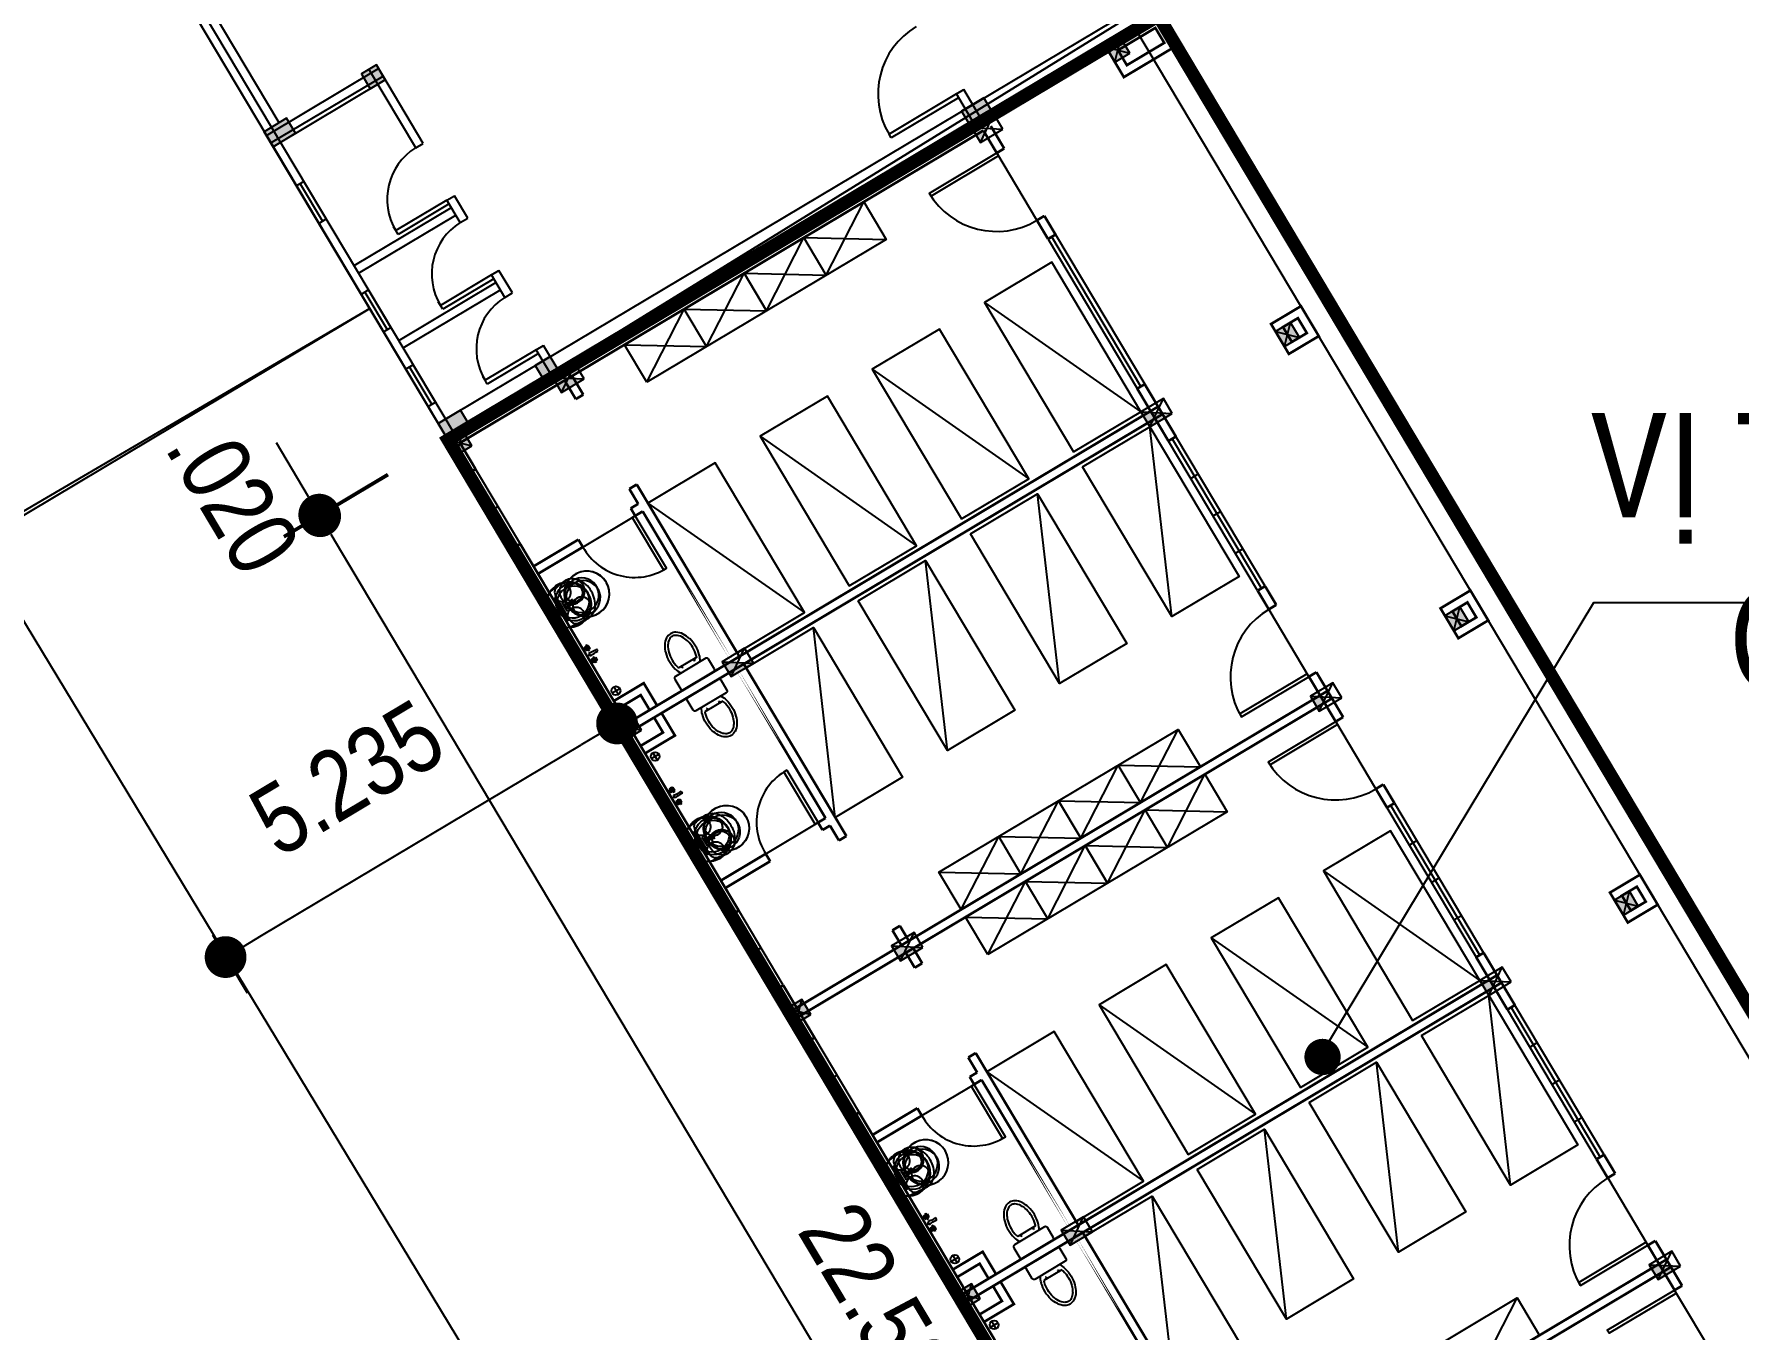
# Model space of a CAD drawing. Header units: millimetres. Extents: x 100 to 288, y -65 to 177.
# Drawn here: x 222.548 to 227.443, y 161.231 to 164.95 of the extents above; entities that cross this region are included whole.
import ezdxf

# ---------------------------------------------------------------- set-up
doc = ezdxf.new("R2010")
doc.units = ezdxf.units.MM
doc.header["$LTSCALE"] = 0.3
doc.header["$MEASUREMENT"] = 0
doc.header["$PDMODE"] = 2
doc.linetypes.add('DASHDOTX2', pattern=[2, 1, -0.5, 0, -0.5])
doc.layers.get('0').update_dxf_attribs({"linetype": 'CONTINUOUS', "lineweight": 13})
doc.layers.get('DEFPOINTS').update_dxf_attribs({"linetype": 'CONTINUOUS', "lineweight": 13})
for name, color, linetype in [('CHUSO', 141, 'CONTINUOUS'), ('HATCH', 8, 'CONTINUOUS'), ('HATCH1', 8, 'CONTINUOUS'), ('KT', 8, 'CONTINUOUS'), ('LAYER 1', 1, 'CONTINUOUS'), ('LAYER1', 1, 'CONTINUOUS'), ('Layer2', 4, 'CONTINUOUS'), ('LAYER3', 34, 'CONTINUOUS'), ('LAYER5', 5, 'CONTINUOUS'), ('LAYER7', 7, 'CONTINUOUS'), ('THIETBI', 25, 'CONTINUOUS'), ('TUONG', 7, 'CONTINUOUS')]:
    doc.layers.add(name, color=color, linetype=linetype)
doc.styles.add('ATTR', font='romans.shx', dxfattribs={"width": 0.8, "height": 0.7})
doc.styles.add('HELVE-KT', font='VHELVCN.TTF')
doc.linetypes.add('FENCELINE2', pattern='A,0.25,-0.1,[132,ltypeshp.shx,S=0.1,R=0,X=-0.1,Y=0],-0.1,1', length=1.45)
doc.dimstyles.new('1-400', dxfattribs={"dimtxt": 0.2, "dimasz": 0.12, "dimexe": 0.12, "dimexo": 0.2, "dimgap": 0.12, "dimtad": 1, "dimdec": 3, "dimlfac": 4, "dimzin": 4, "dimdsep": 46, "dimtxsty": 'HELVE-KT', "dimblk1": 'DOT', "dimblk2": 'DOT', "dimsah": 1, "dimcen": -0.18, "dimadec": 3, "dimazin": 0, "dimtfac": 1, "dimtdec": 3, "dimtmove": 2, "dimatfit": 3, "dimldrblk": 'DOT', "dimfxl": 0, "dimtolj": 1, "dimtzin": 4, "dimarcsym": 0})

# ---------------------------------------------------------------- blocks, each defined once
blk = doc.blocks.new('TOILET')
at = {"layer": 'THIETBI', "linetype": 'Continuous'}
for p, q in [((2.25, 0), (-2.25, 0)), ((-2.5, -0.25), (-2.5, -1.75)), ((-2.25, -2), (2.25, -2)), ((2.5, -1.75), (2.5, -0.25)), ((-1.33, -2.7), (1.33, -2.7)), ((-0.96, -2.48), (-0.96, -2.7)), ((-0.86, -2.48), (-0.96, -2.48)), ((-0.96, -2.7), (-0.86, -2.7)), ((-0.86, -2.7), (-0.86, -2.48)), ((0.86, -2.7), (0.86, -2.48)), ((0.86, -2.48), (0.96, -2.48)), ((0.96, -2.7), (0.86, -2.7)), ((0.96, -2.48), (0.96, -2.7))]:
    blk.add_line(p, q, dxfattribs=at)
for centre, radius, start, end in [((-2.25, -0.25), 0.25, 90, 180), ((2.25, -0.25), 0.25, 0, 90), ((-2.25, -1.75), 0.25, 180, 270), ((1.34, -3.66), 3.23, 149.0966, 164.9269), ((-1.34, -3.66), 3.23, 15.0731, 30.9034), ((2.25, -1.75), 0.25, 270, 0), ((2.64, -4.01), 4.58, 164.9269, 180), ((2.64, -4.01), 4.58, 180, 195.0731), ((2.64, -4.01), 4.18, 164.9269, 180), ((2.64, -4.01), 4.18, 180, 195.0731), ((1.34, -3.66), 2.83, 160.176, 164.9269), ((-1.34, -3.66), 2.83, 15.0731, 19.824), ((-2.64, -4.01), 4.18, 0, 15.0731), ((-2.64, -4.01), 4.18, 344.9269, 360), ((-2.64, -4.01), 4.58, 360, 15.0731), ((-2.64, -4.01), 4.58, 344.9269, 0), ((1.34, -4.36), 3.23, 195.0731, 213.0315), ((1.34, -4.36), 2.83, 195.0731, 213.0315), ((0.52, -4.9), 2.26, 213.0315, 237.5002), ((0.52, -4.9), 1.86, 213.0315, 237.5002), ((0, -5.71), 0.893, 237.5002, 270), ((0, -5.71), 0.893, 270, 302.4998), ((-0.52, -4.9), 1.86, 302.4998, 326.9685), ((-0.52, -4.9), 2.26, 302.4998, 326.9685), ((-1.34, -4.36), 2.83, 326.9685, 344.9269), ((-1.34, -4.36), 3.23, 326.9685, 344.9269), ((0, -5.71), 1.29, 237.5002, 270), ((0, -5.71), 1.29, 270, 302.4998)]:
    blk.add_arc(centre, radius, start, end, dxfattribs=at)
blk = doc.blocks.new('la')
at = {"layer": 'THIETBI', "linetype": 'Continuous'}
for p, q in [((-5933, 607097), (-5955, 607330)), ((-5944, 607224), (-5944, 607230)), ((-5700, 607278), (-5735, 607278)), ((-5710, 607250), (-5715, 607196)), ((-5700, 607309), (-5700, 607252)), ((-5665, 607278), (-5700, 607278)), ((-5685, 607196), (-5690, 607250)), ((-5446, 607330), (-5467, 607097)), ((-5456, 607230), (-5456, 607224)), ((-5467, 607097), (-5933, 607097)), ((-5700, 607139), (-5859, 607139)), ((-5859, 607122), (-5541, 607122)), ((-5759, 607200), (-5715, 607200)), ((-5759, 607183), (-5759, 607200)), ((-5759, 607167), (-5759, 607183)), ((-5700, 607167), (-5759, 607167)), ((-5720, 607192), (-5728, 607192)), ((-5728, 607175), (-5672, 607175)), ((-5726, 607183), (-5717, 607183)), ((-5641, 607167), (-5700, 607167)), ((-5541, 607139), (-5700, 607139)), ((-5685, 607200), (-5641, 607200)), ((-5675, 607183), (-5684, 607183)), ((-5672, 607192), (-5680, 607192)), ((-5641, 607200), (-5641, 607183)), ((-5641, 607183), (-5641, 607167))]:
    blk.add_line(p, q, dxfattribs=at)
for centre, radius in [((-5700, 607278), 21.2), ((-5700, 607278), 17), ((-5743, 607183), 17), ((-5658, 607183), 17)]:
    blk.add_circle(centre, radius, dxfattribs=at)
for centre, radius, start, end in [((-5744, 607315), 152, 126.1394, 150.4377), ((-5717, 607278), 198, 106.8299, 126.1394), ((-5699, 607218), 261, 90, 106.8299), ((-5699, 607218), 261, 73.1701, 90), ((-5681, 607278), 198, 53.8606, 73.1701), ((-5653, 607315), 152, 29.5623, 53.8606), ((-5810, 607330), 145, 180, 190.3889), ((-5859, 607224), 84.9, 180, 270), ((-5787, 607339), 103, 150.4377, 180), ((-5787, 607339), 103, 180, 209.5623), ((-5744, 607363), 152, 209.5623, 233.8606), ((-5717, 607401), 198, 233.8606, 253.1701), ((-5700, 607232), 20, 59.7473, 120.2527), ((-5681, 607401), 198, 286.8299, 306.1394), ((-5653, 607363), 152, 306.1394, 330.4377), ((-5541, 607224), 84.9, 270, 0), ((-5611, 607339), 103, 0, 29.5623), ((-5611, 607339), 103, 330.4377, 0), ((-5859, 607224), 102, 218.2453, 270), ((-5699, 607460), 261, 253.1701, 266.4587), ((-5720, 607196), 4.24, 270, 354.3929), ((-5699, 607460), 261, 273.0264, 286.8299), ((-5680, 607196), 4.24, 185.6071, 270), ((-5541, 607224), 102, 270, 321.7547)]:
    blk.add_arc(centre, radius, start, end, dxfattribs=at)
blk.add_spline([(-5446, 607330), (-5488, 607436), (-5558, 607489), (-5649, 607517), (-5751, 607517), (-5842, 607489), (-5912, 607436), (-5950, 607366), (-5955, 607330)], degree=3, dxfattribs=at)
blk = doc.blocks.new('WALFCT1T')
for p, q in [((-5.5, -1), (-5, -1)), ((-5.5, -2), (-5.5, -1)), ((-2.5, -2), (-5.5, -2)), ((-5, -2), (-5, -2.5)), ((-5, -2.5), (-3, -2.5)), ((-3, -1), (-2.5, -1)), ((-3, -2.5), (-3, -2)), ((-2.5, -1), (-2.5, -2)), ((-1, -0.5), (1, -0.5)), ((0.75, -5.5), (-0.75, -5.5)), ((2.5, -1), (3, -1)), ((2.5, -2), (2.5, -1)), ((5.5, -2), (2.5, -2)), ((3, -2), (3, -2.5)), ((3, -2.5), (5, -2.5)), ((5, -1), (5.5, -1)), ((5, -2.5), (5, -2)), ((5.5, -1), (5.5, -2))]:
    blk.add_line(p, q)
for points in [[(-3, 0), (-3, -1), (-5, -1), (-5, 0)], [(-0.25, -0.5), (-0.25, 0), (0.25, 0), (0.25, -0.5)], [(5, 0), (5, -1), (3, -1), (3, 0)]]:
    blk.add_lwpolyline(points, close=True)
for centre, start, end in [((-13.2658, -3.6195), 351.4554, 14.26943), ((13.2658, -3.6195), 165.7306, 188.5446)]:
    blk.add_arc(centre, 12.6562, start, end)
at = {"style": 'ATTR', "width": 0.8, "flags": 9}
blk.add_attdef('ESTCODE', (0, 0), '', height=0.7, dxfattribs=at)
blk = doc.blocks.new('NXM')
at = {"layer": 'LAYER7', "ltscale": 5}
h = blk.add_hatch(color=256, dxfattribs=at)
h.paths.add_polyline_path([(-121866.97, 340602.76), (-121866.87, 340602.86), (-121867.07, 340602.86)])
h.paths.add_polyline_path([(-121866.97, 340602.76), (-121867.07, 340602.86), (-121867.07, 340602.66)])
h.paths.add_polyline_path([(-121866.87, 340602.66), (-121866.97, 340602.76), (-121867.07, 340602.66)])
h.paths.add_polyline_path([(-121866.87, 340602.66), (-121866.87, 340602.86), (-121866.97, 340602.76)])
h = blk.add_hatch(color=256, dxfattribs=at)
h.paths.add_polyline_path([(-121863.17, 340602.76), (-121863.07, 340602.86), (-121863.27, 340602.86)])
h.paths.add_polyline_path([(-121863.17, 340602.76), (-121863.27, 340602.86), (-121863.27, 340602.66)])
h.paths.add_polyline_path([(-121863.07, 340602.66), (-121863.17, 340602.76), (-121863.27, 340602.66)])
h.paths.add_polyline_path([(-121863.07, 340602.66), (-121863.07, 340602.86), (-121863.17, 340602.76)])
h = blk.add_hatch(color=256, dxfattribs=at)
h.paths.add_polyline_path([(-121859.37, 340602.76), (-121859.27, 340602.86), (-121859.47, 340602.86)])
h.paths.add_polyline_path([(-121859.37, 340602.76), (-121859.47, 340602.86), (-121859.47, 340602.66)])
h.paths.add_polyline_path([(-121859.27, 340602.66), (-121859.37, 340602.76), (-121859.47, 340602.66)])
h.paths.add_polyline_path([(-121859.27, 340602.66), (-121859.27, 340602.86), (-121859.37, 340602.76)])
h = blk.add_hatch(color=256, dxfattribs=at)
h.paths.add_polyline_path([(-121855.57, 340602.76), (-121855.47, 340602.86), (-121855.67, 340602.86)])
h.paths.add_polyline_path([(-121855.57, 340602.76), (-121855.67, 340602.86), (-121855.67, 340602.66)])
h.paths.add_polyline_path([(-121855.47, 340602.66), (-121855.57, 340602.76), (-121855.67, 340602.66)])
h.paths.add_polyline_path([(-121855.47, 340602.66), (-121855.47, 340602.86), (-121855.57, 340602.76)])
h = blk.add_hatch(color=256, dxfattribs=at)
h.paths.add_polyline_path([(-121866.87, 340601.46), (-121867.07, 340601.46), (-121866.97, 340601.31)])
h.paths.add_polyline_path([(-121867.07, 340601.16), (-121866.97, 340601.31), (-121867.07, 340601.46)])
h = blk.add_hatch(color=256, dxfattribs=at)
h.paths.add_polyline_path([(-121863.07, 340601.46), (-121863.27, 340601.46), (-121863.17, 340601.31)])
h.paths.add_polyline_path([(-121863.27, 340601.16), (-121863.17, 340601.31), (-121863.27, 340601.46)])
h = blk.add_hatch(color=256, dxfattribs=at)
h.paths.add_polyline_path([(-121859.27, 340601.46), (-121859.47, 340601.46), (-121859.37, 340601.31)])
h.paths.add_polyline_path([(-121859.47, 340601.16), (-121859.37, 340601.31), (-121859.47, 340601.46)])
h = blk.add_hatch(color=256, dxfattribs=at)
h.paths.add_polyline_path([(-121855.47, 340601.46), (-121855.67, 340601.46), (-121855.57, 340601.31)])
h.paths.add_polyline_path([(-121855.67, 340601.16), (-121855.57, 340601.31), (-121855.67, 340601.46)])
h = blk.add_hatch(color=256, dxfattribs=at)
h.paths.add_polyline_path([(-121870.67, 340595.86), (-121870.87, 340595.86), (-121870.77, 340595.71)])
h.paths.add_polyline_path([(-121870.87, 340595.56), (-121870.77, 340595.71), (-121870.87, 340595.86)])
h = blk.add_hatch(color=256, dxfattribs=at)
h.paths.add_polyline_path([(-121866.87, 340595.86), (-121867.07, 340595.86), (-121866.97, 340595.71)])
h.paths.add_polyline_path([(-121867.07, 340595.56), (-121866.97, 340595.71), (-121867.07, 340595.86)], flags=17)
h.paths.add_polyline_path([(-121867.07, 340595.86), (-121867.07, 340595.56), (-121866.97, 340595.71)])
h = blk.add_hatch(color=256, dxfattribs=at)
h.paths.add_polyline_path([(-121863.07, 340595.86), (-121863.27, 340595.86), (-121863.17, 340595.71)])
h.paths.add_polyline_path([(-121863.27, 340595.56), (-121863.17, 340595.71), (-121863.27, 340595.86)])
h.paths.add_polyline_path([(-121863.27, 340595.86), (-121863.27, 340595.56), (-121863.17, 340595.71)])
h = blk.add_hatch(color=256, dxfattribs=at)
h.paths.add_polyline_path([(-121859.27, 340595.86), (-121859.47, 340595.86), (-121859.37, 340595.71)])
h.paths.add_polyline_path([(-121859.47, 340595.56), (-121859.37, 340595.71), (-121859.47, 340595.86)])
h = blk.add_hatch(color=256, dxfattribs=at)
h.paths.add_polyline_path([(-121855.47, 340595.86), (-121855.67, 340595.86), (-121855.57, 340595.71)])
h.paths.add_polyline_path([(-121855.67, 340595.56), (-121855.57, 340595.71), (-121855.67, 340595.86)])
h.paths.add_polyline_path([(-121855.67, 340595.86), (-121855.67, 340595.56), (-121855.57, 340595.71)])
h = blk.add_hatch(color=256, dxfattribs=at)
h.paths.add_polyline_path([(-121866.97, 340593.96), (-121866.87, 340594.06), (-121867.07, 340594.06)])
h.paths.add_polyline_path([(-121866.97, 340593.96), (-121867.07, 340594.06), (-121867.07, 340593.86)])
h.paths.add_polyline_path([(-121866.87, 340593.86), (-121866.97, 340593.96), (-121867.07, 340593.86)])
h.paths.add_polyline_path([(-121866.87, 340593.86), (-121866.87, 340594.06), (-121866.97, 340593.96)])
h = blk.add_hatch(color=256, dxfattribs=at)
h.paths.add_polyline_path([(-121866.97, 340593.96), (-121866.87, 340594.06), (-121867.07, 340594.06)])
h.paths.add_polyline_path([(-121866.97, 340593.96), (-121867.07, 340594.06), (-121867.07, 340593.86)])
h.paths.add_polyline_path([(-121866.87, 340593.86), (-121866.97, 340593.96), (-121867.07, 340593.86)])
h.paths.add_polyline_path([(-121866.87, 340593.86), (-121866.87, 340594.06), (-121866.97, 340593.96)])
h = blk.add_hatch(color=256, dxfattribs=at)
h.paths.add_polyline_path([(-121863.17, 340593.96), (-121863.07, 340594.06), (-121863.27, 340594.06)])
h.paths.add_polyline_path([(-121863.17, 340593.96), (-121863.27, 340594.06), (-121863.27, 340593.86)])
h.paths.add_polyline_path([(-121863.07, 340593.86), (-121863.17, 340593.96), (-121863.27, 340593.86)])
h.paths.add_polyline_path([(-121863.07, 340593.86), (-121863.07, 340594.06), (-121863.17, 340593.96)])
h = blk.add_hatch(color=256, dxfattribs=at)
h.paths.add_polyline_path([(-121863.17, 340593.96), (-121863.07, 340594.06), (-121863.27, 340594.06)])
h.paths.add_polyline_path([(-121863.17, 340593.96), (-121863.27, 340594.06), (-121863.27, 340593.86)])
h.paths.add_polyline_path([(-121863.07, 340593.86), (-121863.17, 340593.96), (-121863.27, 340593.86)])
h.paths.add_polyline_path([(-121863.07, 340593.86), (-121863.07, 340594.06), (-121863.17, 340593.96)])
h = blk.add_hatch(color=256, dxfattribs=at)
h.paths.add_polyline_path([(-121859.37, 340593.96), (-121859.27, 340594.06), (-121859.47, 340594.06)])
h.paths.add_polyline_path([(-121859.37, 340593.96), (-121859.47, 340594.06), (-121859.47, 340593.86)])
h.paths.add_polyline_path([(-121859.27, 340593.86), (-121859.37, 340593.96), (-121859.47, 340593.86)])
h.paths.add_polyline_path([(-121859.27, 340593.86), (-121859.27, 340594.06), (-121859.37, 340593.96)])
h = blk.add_hatch(color=256, dxfattribs=at)
h.paths.add_polyline_path([(-121859.37, 340593.96), (-121859.27, 340594.06), (-121859.47, 340594.06)])
h.paths.add_polyline_path([(-121859.37, 340593.96), (-121859.47, 340594.06), (-121859.47, 340593.86)])
h.paths.add_polyline_path([(-121859.27, 340593.86), (-121859.37, 340593.96), (-121859.47, 340593.86)])
h.paths.add_polyline_path([(-121859.27, 340593.86), (-121859.27, 340594.06), (-121859.37, 340593.96)])
h = blk.add_hatch(color=256, dxfattribs=at)
h.paths.add_polyline_path([(-121855.57, 340593.96), (-121855.47, 340594.06), (-121855.67, 340594.06)])
h.paths.add_polyline_path([(-121855.57, 340593.96), (-121855.67, 340594.06), (-121855.67, 340593.86)])
h.paths.add_polyline_path([(-121855.47, 340593.86), (-121855.57, 340593.96), (-121855.67, 340593.86)])
h.paths.add_polyline_path([(-121855.47, 340593.86), (-121855.47, 340594.06), (-121855.57, 340593.96)])
h = blk.add_hatch(color=256, dxfattribs=at)
h.paths.add_polyline_path([(-121855.57, 340593.96), (-121855.47, 340594.06), (-121855.67, 340594.06)])
h.paths.add_polyline_path([(-121855.57, 340593.96), (-121855.67, 340594.06), (-121855.67, 340593.86)])
h.paths.add_polyline_path([(-121855.47, 340593.86), (-121855.57, 340593.96), (-121855.67, 340593.86)])
h.paths.add_polyline_path([(-121855.47, 340593.86), (-121855.47, 340594.06), (-121855.57, 340593.96)])
at = {"layer": 'LAYER 1', "ltscale": 5}
for p, q in [((-121867.459, 340602.678), (-121867.359, 340602.678)), ((-121867.409, 340602.728), (-121867.409, 340602.628)), ((-121866.481, 340602.678), (-121866.581, 340602.678)), ((-121866.531, 340602.728), (-121866.531, 340602.628)), ((-121859.859, 340602.678), (-121859.759, 340602.678)), ((-121859.809, 340602.728), (-121859.809, 340602.628)), ((-121858.881, 340602.678), (-121858.981, 340602.678)), ((-121858.931, 340602.728), (-121858.931, 340602.628))]:
    blk.add_line(p, q, dxfattribs=at)
for centre in [(-121867.409, 340602.678), (-121866.531, 340602.678), (-121859.809, 340602.678), (-121858.931, 340602.678)]:
    blk.add_circle(centre, 0.05, dxfattribs=at)
at = {"layer": 'LAYER5', "linetype": 'Continuous'}
for p, q in [((-121863.52, 340602.86), (-121864.52, 340602.86)), ((-121864.02, 340602.86), (-121864.02, 340602.76)), ((-121862.82, 340602.86), (-121861.82, 340602.86)), ((-121862.32, 340602.86), (-121862.32, 340602.76)), ((-121855.92, 340602.86), (-121856.92, 340602.86)), ((-121856.42, 340602.86), (-121856.42, 340602.76)), ((-121864.52, 340602.81), (-121863.52, 340602.81)), ((-121863.52, 340602.76), (-121864.52, 340602.76)), ((-121861.82, 340602.81), (-121862.82, 340602.81)), ((-121862.82, 340602.76), (-121861.82, 340602.76)), ((-121856.92, 340602.81), (-121855.92, 340602.81)), ((-121855.92, 340602.76), (-121856.92, 340602.76)), ((-121869.32, 340595.76), (-121867.32, 340595.76)), ((-121867.32, 340595.71), (-121869.32, 340595.71)), ((-121869.32, 340595.66), (-121867.32, 340595.66)), ((-121868.82, 340595.76), (-121868.82, 340595.66)), ((-121868.32, 340595.76), (-121868.32, 340595.66)), ((-121867.82, 340595.76), (-121867.82, 340595.66)), ((-121864.62, 340595.76), (-121866.62, 340595.76)), ((-121866.62, 340595.71), (-121864.62, 340595.71)), ((-121864.62, 340595.66), (-121866.62, 340595.66)), ((-121866.12, 340595.76), (-121866.12, 340595.66)), ((-121865.62, 340595.76), (-121865.62, 340595.66)), ((-121865.12, 340595.76), (-121865.12, 340595.66)), ((-121861.72, 340595.76), (-121859.72, 340595.76)), ((-121859.72, 340595.71), (-121861.72, 340595.71)), ((-121861.72, 340595.66), (-121859.72, 340595.66)), ((-121861.22, 340595.76), (-121861.22, 340595.66)), ((-121860.72, 340595.76), (-121860.72, 340595.66)), ((-121860.22, 340595.76), (-121860.22, 340595.66)), ((-121857.02, 340595.76), (-121859.02, 340595.76)), ((-121859.02, 340595.71), (-121857.02, 340595.71)), ((-121857.02, 340595.66), (-121859.02, 340595.66))]:
    blk.add_line(p, q, dxfattribs=at)
for points in [[(-121864.92, 340601.46), (-121864.92, 340601.5), (-121865.62, 340601.5), (-121865.62, 340601.46)], [(-121861.42, 340601.46), (-121861.42, 340601.5), (-121860.72, 340601.5), (-121860.72, 340601.46)], [(-121857.32, 340601.46), (-121857.32, 340601.5), (-121858.02, 340601.5), (-121858.02, 340601.46)], [(-121871.07, 340595.76), (-121871.11, 340595.76), (-121871.11, 340596.66), (-121871.07, 340596.66)], [(-121870.47, 340595.76), (-121870.43, 340595.76), (-121870.43, 340596.66), (-121870.47, 340596.66)], [(-121863.47, 340595.76), (-121863.51, 340595.76), (-121863.51, 340596.66), (-121863.47, 340596.66)], [(-121862.87, 340595.76), (-121862.83, 340595.76), (-121862.83, 340596.66), (-121862.87, 340596.66)], [(-121855.87, 340595.76), (-121855.91, 340595.76), (-121855.91, 340596.66), (-121855.87, 340596.66)]]:
    blk.add_lwpolyline(points, close=True, dxfattribs=at)
for centre, radius, start, end in [((-121864.94, 340601.48), 0.68, 88.3153, 181.6847), ((-121861.4, 340601.48), 0.68, 358.3153, 91.6847), ((-121857.34, 340601.48), 0.68, 88.3153, 181.6847), ((-121870.474, 340595.76), 0.904, 360, 89.7474), ((-121863.466, 340595.76), 0.904, 90.2526, 180), ((-121862.874, 340595.76), 0.904, 360, 89.7474), ((-121855.866, 340595.76), 0.904, 90.2526, 180)]:
    blk.add_arc(centre, radius, start, end, dxfattribs=at)
at = {"layer": 'LAYER7', "ltscale": 5}
for p, q in [((-121867.07, 340602.86), (-121866.87, 340602.66)), ((-121866.87, 340602.86), (-121867.07, 340602.66)), ((-121863.27, 340602.86), (-121863.07, 340602.66)), ((-121863.07, 340602.86), (-121863.27, 340602.66)), ((-121859.47, 340602.86), (-121859.27, 340602.66)), ((-121859.27, 340602.86), (-121859.47, 340602.66)), ((-121855.67, 340602.86), (-121855.47, 340602.66)), ((-121855.47, 340602.86), (-121855.67, 340602.66)), ((-121864.92, 340602.16), (-121864.92, 340601.46)), ((-121861.42, 340602.16), (-121861.42, 340601.46)), ((-121857.32, 340602.16), (-121857.32, 340601.46)), ((-121867.07, 340601.46), (-121866.87, 340601.16)), ((-121866.87, 340601.46), (-121867.07, 340601.16)), ((-121863.27, 340601.46), (-121863.07, 340601.16)), ((-121863.07, 340601.46), (-121863.27, 340601.16)), ((-121859.47, 340601.46), (-121859.27, 340601.16)), ((-121859.27, 340601.46), (-121859.47, 340601.16)), ((-121855.67, 340601.46), (-121855.47, 340601.16)), ((-121855.47, 340601.46), (-121855.67, 340601.16)), ((-121870.87, 340595.86), (-121870.67, 340595.56)), ((-121870.67, 340595.86), (-121870.87, 340595.56)), ((-121867.07, 340595.86), (-121866.87, 340595.56)), ((-121866.87, 340595.86), (-121867.07, 340595.56)), ((-121863.27, 340595.86), (-121863.07, 340595.56)), ((-121863.07, 340595.86), (-121863.27, 340595.56)), ((-121859.47, 340595.86), (-121859.27, 340595.56)), ((-121859.27, 340595.86), (-121859.47, 340595.56)), ((-121855.67, 340595.86), (-121855.47, 340595.56)), ((-121855.47, 340595.86), (-121855.67, 340595.56)), ((-121871.97, 340595.76), (-121871.07, 340595.76)), ((-121869.57, 340595.76), (-121870.47, 340595.76)), ((-121864.37, 340595.76), (-121863.47, 340595.76)), ((-121861.97, 340595.76), (-121862.87, 340595.76)), ((-121856.77, 340595.76), (-121855.87, 340595.76)), ((-121855.47, 340595.66), (-121855.47, 340593.86)), ((-121867.07, 340594.06), (-121866.87, 340593.86)), ((-121866.87, 340594.06), (-121867.07, 340593.86)), ((-121867.07, 340594.06), (-121866.87, 340593.86)), ((-121866.87, 340594.06), (-121867.07, 340593.86)), ((-121863.27, 340594.06), (-121863.07, 340593.86)), ((-121863.07, 340594.06), (-121863.27, 340593.86)), ((-121863.27, 340594.06), (-121863.07, 340593.86)), ((-121863.07, 340594.06), (-121863.27, 340593.86)), ((-121859.47, 340594.06), (-121859.27, 340593.86)), ((-121859.27, 340594.06), (-121859.47, 340593.86)), ((-121859.47, 340594.06), (-121859.27, 340593.86)), ((-121859.27, 340594.06), (-121859.47, 340593.86)), ((-121855.67, 340594.06), (-121855.47, 340593.86)), ((-121855.47, 340594.06), (-121855.67, 340593.86)), ((-121855.67, 340594.06), (-121855.47, 340593.86)), ((-121855.47, 340594.06), (-121855.67, 340593.86)), ((-121877.97, 340593.66), (-121855.47, 340593.66)), ((-121877.97, 340593.36), (-121855.47, 340593.36))]:
    blk.add_line(p, q, dxfattribs=at)
at = {"layer": 'LAYER7', "ltscale": 5, "const_width": 0.03}
for points in [[(-121870.82, 340602.86), (-121870.82, 340595.66)], [(-121870.72, 340602.86), (-121870.72, 340595.66)], [(-121869.42, 340602.86), (-121866.97, 340602.86)], [(-121867.02, 340602.86), (-121867.02, 340595.66)], [(-121864.52, 340602.86), (-121866.97, 340602.86)], [(-121866.92, 340602.86), (-121866.92, 340595.66)], [(-121863.17, 340602.86), (-121863.52, 340602.86)], [(-121863.22, 340602.86), (-121863.22, 340595.66)], [(-121863.17, 340602.86), (-121862.82, 340602.86)], [(-121863.12, 340602.86), (-121863.12, 340595.66)], [(-121861.82, 340602.86), (-121859.37, 340602.86)], [(-121859.42, 340602.86), (-121859.42, 340595.66)], [(-121859.37, 340602.86), (-121856.92, 340602.86)], [(-121859.32, 340602.86), (-121859.32, 340595.66)], [(-121855.92, 340602.86), (-121855.47, 340602.86)], [(-121855.47, 340602.86), (-121855.47, 340595.66)], [(-121869.42, 340602.76), (-121866.97, 340602.76)], [(-121867.02, 340602.36), (-121867.32, 340602.36), (-121867.32, 340602.76)], [(-121867.02, 340602.46), (-121867.22, 340602.46), (-121867.22, 340602.76)], [(-121864.52, 340602.76), (-121866.97, 340602.76)], [(-121866.92, 340602.46), (-121866.72, 340602.46), (-121866.72, 340602.76)], [(-121866.92, 340602.36), (-121866.62, 340602.36), (-121866.62, 340602.76)], [(-121864.92, 340602.16), (-121864.92, 340602.76)], [(-121864.92, 340602.76), (-121864.92, 340602.16)], [(-121864.82, 340602.16), (-121864.82, 340602.76)], [(-121864.82, 340602.16), (-121864.82, 340602.76)], [(-121863.17, 340602.76), (-121863.52, 340602.76)], [(-121863.17, 340602.76), (-121862.82, 340602.76)], [(-121861.82, 340602.76), (-121859.37, 340602.76)], [(-121861.52, 340602.16), (-121861.52, 340602.76)], [(-121861.52, 340602.16), (-121861.52, 340602.76)], [(-121861.42, 340602.16), (-121861.42, 340602.76)], [(-121861.42, 340602.76), (-121861.42, 340602.16)], [(-121859.42, 340602.36), (-121859.72, 340602.36), (-121859.72, 340602.76)], [(-121859.42, 340602.46), (-121859.62, 340602.46), (-121859.62, 340602.76)], [(-121859.37, 340602.76), (-121856.92, 340602.76)], [(-121859.32, 340602.46), (-121859.12, 340602.46), (-121859.12, 340602.76)], [(-121859.32, 340602.36), (-121859.02, 340602.36), (-121859.02, 340602.76)], [(-121857.32, 340602.16), (-121857.32, 340602.76)], [(-121857.32, 340602.76), (-121857.32, 340602.16)], [(-121857.22, 340602.16), (-121857.22, 340602.76)], [(-121857.22, 340602.16), (-121857.22, 340602.76)], [(-121855.92, 340602.76), (-121855.57, 340602.76)], [(-121855.57, 340602.76), (-121855.57, 340595.76)], [(-121864.92, 340602.16), (-121864.82, 340602.16)], [(-121861.42, 340602.16), (-121861.52, 340602.16)], [(-121857.32, 340602.16), (-121857.22, 340602.16)], [(-121864.92, 340601.36), (-121864.92, 340601.46)], [(-121864.92, 340601.46), (-121864.92, 340601.36)], [(-121864.92, 340601.46), (-121864.82, 340601.46)], [(-121864.82, 340601.36), (-121864.82, 340601.46)], [(-121864.82, 340601.36), (-121864.82, 340601.46)], [(-121861.52, 340601.36), (-121861.52, 340601.46)], [(-121861.52, 340601.36), (-121861.52, 340601.46)], [(-121861.42, 340601.46), (-121861.52, 340601.46)], [(-121861.42, 340601.36), (-121861.42, 340601.46)], [(-121861.42, 340601.46), (-121861.42, 340601.36)], [(-121857.32, 340601.36), (-121857.32, 340601.46)], [(-121857.32, 340601.46), (-121857.32, 340601.36)], [(-121857.32, 340601.46), (-121857.22, 340601.46)], [(-121857.22, 340601.36), (-121857.22, 340601.46)], [(-121857.22, 340601.36), (-121857.22, 340601.46)], [(-121867.02, 340601.26), (-121869.12, 340601.26)], [(-121866.92, 340601.26), (-121864.82, 340601.26)], [(-121864.82, 340601.36), (-121864.62, 340601.36)], [(-121864.82, 340601.26), (-121864.62, 340601.26)], [(-121863.42, 340601.36), (-121863.22, 340601.36)], [(-121863.42, 340601.26), (-121863.22, 340601.26)], [(-121862.92, 340601.36), (-121863.12, 340601.36)], [(-121862.92, 340601.26), (-121863.12, 340601.26)], [(-121861.52, 340601.36), (-121861.72, 340601.36)], [(-121861.52, 340601.26), (-121861.72, 340601.26)], [(-121859.42, 340601.26), (-121861.52, 340601.26)], [(-121859.32, 340601.26), (-121857.22, 340601.26)], [(-121857.22, 340601.36), (-121857.02, 340601.36)], [(-121857.22, 340601.26), (-121857.02, 340601.26)], [(-121855.82, 340601.36), (-121855.57, 340601.36)], [(-121855.82, 340601.26), (-121855.57, 340601.26)], [(-121871.07, 340595.76), (-121870.77, 340595.76)], [(-121871.07, 340595.76), (-121871.07, 340595.66)], [(-121871.07, 340595.66), (-121870.77, 340595.66)], [(-121870.47, 340595.76), (-121870.77, 340595.76)], [(-121870.47, 340595.66), (-121870.77, 340595.66)], [(-121870.47, 340595.76), (-121870.47, 340595.66)], [(-121869.32, 340595.76), (-121869.57, 340595.76)], [(-121869.57, 340595.76), (-121869.57, 340595.66)], [(-121869.32, 340595.66), (-121869.57, 340595.66)], [(-121866.97, 340595.76), (-121867.32, 340595.76)], [(-121866.97, 340595.66), (-121867.32, 340595.66)], [(-121866.97, 340595.76), (-121866.62, 340595.76)], [(-121866.97, 340595.66), (-121866.62, 340595.66)], [(-121864.62, 340595.76), (-121864.37, 340595.76)], [(-121864.62, 340595.66), (-121864.37, 340595.66)], [(-121864.37, 340595.76), (-121864.37, 340595.66)], [(-121863.47, 340595.76), (-121863.17, 340595.76)], [(-121863.47, 340595.76), (-121863.47, 340595.66)], [(-121863.47, 340595.66), (-121863.17, 340595.66)], [(-121862.87, 340595.76), (-121863.17, 340595.76)], [(-121862.87, 340595.66), (-121863.17, 340595.66)], [(-121862.87, 340595.76), (-121862.87, 340595.66)], [(-121861.72, 340595.76), (-121861.97, 340595.76)], [(-121861.97, 340595.76), (-121861.97, 340595.66)], [(-121861.72, 340595.66), (-121861.97, 340595.66)], [(-121859.37, 340595.76), (-121859.72, 340595.76)], [(-121859.37, 340595.66), (-121859.72, 340595.66)], [(-121859.37, 340595.76), (-121859.02, 340595.76)], [(-121859.37, 340595.66), (-121859.02, 340595.66)], [(-121857.02, 340595.76), (-121856.77, 340595.76)], [(-121857.02, 340595.66), (-121856.77, 340595.66)], [(-121856.77, 340595.76), (-121856.77, 340595.66)], [(-121855.87, 340595.76), (-121855.57, 340595.76)], [(-121855.87, 340595.76), (-121855.87, 340595.66)], [(-121855.87, 340595.66), (-121855.57, 340595.66)]]:
    blk.add_lwpolyline(points, dxfattribs=at)
at = {"layer": 'LAYER7', "ltscale": 5}
for points in [[(-121867.07, 340602.66), (-121866.87, 340602.66), (-121866.87, 340602.86), (-121867.07, 340602.86)], [(-121863.27, 340602.66), (-121863.07, 340602.66), (-121863.07, 340602.86), (-121863.27, 340602.86)], [(-121859.47, 340602.66), (-121859.27, 340602.66), (-121859.27, 340602.86), (-121859.47, 340602.86)], [(-121855.67, 340602.66), (-121855.47, 340602.66), (-121855.47, 340602.86), (-121855.67, 340602.86)], [(-121867.07, 340601.16), (-121866.87, 340601.16), (-121866.87, 340601.46), (-121867.07, 340601.46)], [(-121863.27, 340601.16), (-121863.07, 340601.16), (-121863.07, 340601.46), (-121863.27, 340601.46)], [(-121859.47, 340601.16), (-121859.27, 340601.16), (-121859.27, 340601.46), (-121859.47, 340601.46)], [(-121855.67, 340601.16), (-121855.47, 340601.16), (-121855.47, 340601.46), (-121855.67, 340601.46)], [(-121870.87, 340595.56), (-121870.67, 340595.56), (-121870.67, 340595.86), (-121870.87, 340595.86)], [(-121867.07, 340595.56), (-121866.87, 340595.56), (-121866.87, 340595.86), (-121867.07, 340595.86)], [(-121863.27, 340595.56), (-121863.07, 340595.56), (-121863.07, 340595.86), (-121863.27, 340595.86)], [(-121859.47, 340595.56), (-121859.27, 340595.56), (-121859.27, 340595.86), (-121859.47, 340595.86)], [(-121855.67, 340595.56), (-121855.47, 340595.56), (-121855.47, 340595.86), (-121855.67, 340595.86)], [(-121867.07, 340593.86), (-121866.87, 340593.86), (-121866.87, 340594.06), (-121867.07, 340594.06)], [(-121867.07, 340593.86), (-121866.87, 340593.86), (-121866.87, 340594.06), (-121867.07, 340594.06)], [(-121863.27, 340593.86), (-121863.07, 340593.86), (-121863.07, 340594.06), (-121863.27, 340594.06)], [(-121863.27, 340593.86), (-121863.07, 340593.86), (-121863.07, 340594.06), (-121863.27, 340594.06)], [(-121859.47, 340593.86), (-121859.27, 340593.86), (-121859.27, 340594.06), (-121859.47, 340594.06)], [(-121859.47, 340593.86), (-121859.27, 340593.86), (-121859.27, 340594.06), (-121859.47, 340594.06)], [(-121855.67, 340593.86), (-121855.47, 340593.86), (-121855.47, 340594.06), (-121855.67, 340594.06)], [(-121855.67, 340593.86), (-121855.47, 340593.86), (-121855.47, 340594.06), (-121855.67, 340594.06)]]:
    blk.add_lwpolyline(points, close=True, dxfattribs=at)
at = {"layer": 'LAYER7', "ltscale": 5, "const_width": 0.03}
for points in [[(-121867.02, 340601.36), (-121869.02, 340601.36), (-121869.02, 340601.36), (-121867.02, 340601.36)], [(-121866.92, 340601.36), (-121864.92, 340601.36), (-121864.92, 340601.36), (-121866.92, 340601.36)], [(-121859.42, 340601.36), (-121861.42, 340601.36), (-121861.42, 340601.36), (-121859.42, 340601.36)], [(-121859.32, 340601.36), (-121857.32, 340601.36), (-121857.32, 340601.36), (-121859.32, 340601.36)], [(-121867.17, 340593.66), (-121866.77, 340593.66), (-121866.77, 340594.06), (-121867.17, 340594.06)], [(-121863.37, 340593.66), (-121862.97, 340593.66), (-121862.97, 340594.06), (-121863.37, 340594.06)], [(-121859.57, 340593.66), (-121859.17, 340593.66), (-121859.17, 340594.06), (-121859.57, 340594.06)], [(-121855.87, 340593.36), (-121855.47, 340593.36), (-121855.47, 340594.06), (-121855.87, 340594.06)], [(-121867.07, 340593.76), (-121866.87, 340593.76), (-121866.87, 340593.96), (-121867.07, 340593.96)], [(-121863.27, 340593.76), (-121863.07, 340593.76), (-121863.07, 340593.96), (-121863.27, 340593.96)], [(-121859.47, 340593.76), (-121859.27, 340593.76), (-121859.27, 340593.96), (-121859.47, 340593.96)], [(-121855.77, 340593.46), (-121855.57, 340593.46), (-121855.57, 340593.96), (-121855.77, 340593.96)]]:
    blk.add_lwpolyline(points, close=True, dxfattribs=at)
at = {"layer": 'THIETBI', "ltscale": 5}
for p, q in [((-121869.07, 340601.26), (-121867.07, 340600.36)), ((-121864.87, 340601.26), (-121866.87, 340600.36)), ((-121861.47, 340601.26), (-121859.47, 340600.36)), ((-121857.27, 340601.26), (-121859.27, 340600.36)), ((-121863.72, 340600.56), (-121863.22, 340599.76)), ((-121863.22, 340600.56), (-121863.72, 340599.76)), ((-121863.12, 340600.56), (-121862.62, 340599.76)), ((-121862.62, 340600.56), (-121863.12, 340599.76)), ((-121856.07, 340600.56), (-121855.57, 340599.76)), ((-121855.57, 340600.56), (-121856.07, 340599.76)), ((-121869.07, 340599.76), (-121867.07, 340598.86)), ((-121864.87, 340599.76), (-121866.87, 340598.86)), ((-121863.72, 340599.76), (-121863.22, 340598.96)), ((-121863.22, 340599.76), (-121863.72, 340598.96)), ((-121863.12, 340599.76), (-121862.62, 340598.96)), ((-121862.62, 340599.76), (-121863.12, 340598.96)), ((-121861.47, 340599.76), (-121859.47, 340598.86)), ((-121857.27, 340599.76), (-121859.27, 340598.86)), ((-121856.07, 340599.76), (-121855.57, 340598.96)), ((-121855.57, 340599.76), (-121856.07, 340598.96)), ((-121863.72, 340598.96), (-121863.22, 340598.16)), ((-121863.22, 340598.96), (-121863.72, 340598.16)), ((-121863.12, 340598.96), (-121862.62, 340598.16)), ((-121862.62, 340598.96), (-121863.12, 340598.16)), ((-121856.07, 340598.96), (-121855.57, 340598.16)), ((-121855.57, 340598.96), (-121856.07, 340598.16)), ((-121870.72, 340598.16), (-121870.22, 340597.36)), ((-121869.07, 340598.26), (-121867.07, 340597.36)), ((-121864.87, 340598.26), (-121866.87, 340597.36)), ((-121863.72, 340598.16), (-121863.22, 340597.36)), ((-121863.22, 340598.16), (-121863.72, 340597.36)), ((-121863.12, 340598.16), (-121862.62, 340597.36)), ((-121862.62, 340598.16), (-121863.12, 340597.36)), ((-121861.47, 340598.26), (-121859.47, 340597.36)), ((-121857.27, 340598.26), (-121859.27, 340597.36)), ((-121856.07, 340598.16), (-121855.57, 340597.36)), ((-121855.57, 340598.16), (-121856.07, 340597.36)), ((-121869.07, 340596.76), (-121867.07, 340595.86)), ((-121864.87, 340596.76), (-121866.87, 340595.86)), ((-121861.47, 340596.76), (-121859.47, 340595.86)), ((-121857.27, 340596.76), (-121859.27, 340595.86))]:
    blk.add_line(p, q, dxfattribs=at)
for points in [[(-121867.07, 340601.26), (-121867.07, 340600.36), (-121869.07, 340600.36), (-121869.07, 340601.26)], [(-121866.87, 340601.26), (-121866.87, 340600.36), (-121864.87, 340600.36), (-121864.87, 340601.26)], [(-121859.47, 340601.26), (-121859.47, 340600.36), (-121861.47, 340600.36), (-121861.47, 340601.26)], [(-121859.27, 340601.26), (-121859.27, 340600.36), (-121857.27, 340600.36), (-121857.27, 340601.26)], [(-121863.72, 340600.56), (-121863.22, 340600.56), (-121863.22, 340598.96), (-121863.72, 340598.96)], [(-121863.12, 340600.56), (-121862.62, 340600.56), (-121862.62, 340598.96), (-121863.12, 340598.96)], [(-121856.07, 340600.56), (-121855.57, 340600.56), (-121855.57, 340598.96), (-121856.07, 340598.96)], [(-121867.07, 340599.76), (-121867.07, 340598.86), (-121869.07, 340598.86), (-121869.07, 340599.76)], [(-121866.87, 340599.76), (-121866.87, 340598.86), (-121864.87, 340598.86), (-121864.87, 340599.76)], [(-121859.47, 340599.76), (-121859.47, 340598.86), (-121861.47, 340598.86), (-121861.47, 340599.76)], [(-121859.27, 340599.76), (-121859.27, 340598.86), (-121857.27, 340598.86), (-121857.27, 340599.76)], [(-121870.72, 340598.96), (-121870.22, 340598.96), (-121870.22, 340597.36), (-121870.72, 340597.36)], [(-121863.72, 340598.96), (-121863.22, 340598.96), (-121863.22, 340597.36), (-121863.72, 340597.36)], [(-121863.12, 340598.96), (-121862.62, 340598.96), (-121862.62, 340597.36), (-121863.12, 340597.36)], [(-121856.07, 340598.96), (-121855.57, 340598.96), (-121855.57, 340597.36), (-121856.07, 340597.36)], [(-121867.07, 340598.26), (-121867.07, 340597.36), (-121869.07, 340597.36), (-121869.07, 340598.26)], [(-121866.87, 340598.26), (-121866.87, 340597.36), (-121864.87, 340597.36), (-121864.87, 340598.26)], [(-121859.47, 340598.26), (-121859.47, 340597.36), (-121861.47, 340597.36), (-121861.47, 340598.26)], [(-121859.27, 340598.26), (-121859.27, 340597.36), (-121857.27, 340597.36), (-121857.27, 340598.26)], [(-121867.07, 340596.76), (-121867.07, 340595.86), (-121869.07, 340595.86), (-121869.07, 340596.76)], [(-121866.87, 340596.76), (-121866.87, 340595.86), (-121864.87, 340595.86), (-121864.87, 340596.76)], [(-121859.47, 340596.76), (-121859.47, 340595.86), (-121861.47, 340595.86), (-121861.47, 340596.76)], [(-121859.27, 340596.76), (-121859.27, 340595.86), (-121857.27, 340595.86), (-121857.27, 340596.76)]]:
    blk.add_lwpolyline(points, close=True, dxfattribs=at)
for points in [[(-121863.72, 340599.76), (-121863.22, 340599.76)], [(-121863.12, 340599.76), (-121862.62, 340599.76)], [(-121856.07, 340599.76), (-121855.57, 340599.76)], [(-121863.72, 340598.16), (-121863.22, 340598.16)], [(-121863.12, 340598.16), (-121862.62, 340598.16)], [(-121856.07, 340598.16), (-121855.57, 340598.16)]]:
    blk.add_lwpolyline(points, dxfattribs=at)
at = {"layer": 'TUONG', "linetype": 'ByBlock', "ltscale": 5, "const_width": 0.03}
for points in [[(-121864.52, 340602.76), (-121864.52, 340602.86)], [(-121863.52, 340602.76), (-121863.52, 340602.86)], [(-121862.82, 340602.76), (-121862.82, 340602.86)], [(-121861.82, 340602.76), (-121861.82, 340602.86)], [(-121856.92, 340602.76), (-121856.92, 340602.86)], [(-121855.92, 340602.76), (-121855.92, 340602.86)], [(-121864.62, 340601.26), (-121864.62, 340601.36)], [(-121863.42, 340601.26), (-121863.42, 340601.36)], [(-121862.92, 340601.26), (-121862.92, 340601.36)], [(-121861.72, 340601.26), (-121861.72, 340601.36)], [(-121857.02, 340601.26), (-121857.02, 340601.36)], [(-121855.82, 340601.26), (-121855.82, 340601.36)], [(-121869.32, 340595.66), (-121869.32, 340595.76)], [(-121867.32, 340595.66), (-121867.32, 340595.76)], [(-121866.62, 340595.66), (-121866.62, 340595.76)], [(-121864.62, 340595.66), (-121864.62, 340595.76)], [(-121861.72, 340595.66), (-121861.72, 340595.76)], [(-121859.72, 340595.66), (-121859.72, 340595.76)], [(-121859.02, 340595.66), (-121859.02, 340595.76)], [(-121857.02, 340595.66), (-121857.02, 340595.76)]]:
    blk.add_lwpolyline(points, dxfattribs=at)
at = {"layer": 'CHUSO', "linetype": 'Continuous', "yscale": 0.09000000002561137, "zscale": 0.09}
for p, xscale, rotation in [((-121867.02, 340601.805), -0.09000000002561137, 270), ((-121866.92, 340601.805), 0.09000000002561137, 90), ((-121859.42, 340601.805), -0.09000000002561137, 270), ((-121859.32, 340601.805), 0.09000000002561137, 90)]:
    blk.add_blockref('TOILET', p, dxfattribs=dict(at, xscale=xscale, rotation=rotation))
at = {"layer": 'KT', "yscale": 0.0009999999310821295, "zscale": 0.001, "rotation": 180}
for p, xscale in [((-121871.104, 341209.857), 0.0009999999892897904), ((-121855.236, 341209.857), -0.0009999999892897904), ((-121863.504, 341209.857), 0.0009999999892897904)]:
    blk.add_blockref('la', p, dxfattribs=dict(at, xscale=xscale))
at = {"layer": 'LAYER3', "linetype": 'Continuous', "ltscale": 0.4, "yscale": 0.02000000001862645, "zscale": 0.02}
for p, xscale in [((-121866.021, 340602.735), -0.02000000001862645), ((-121860.319, 340602.735), 0.02000000001862645), ((-121858.421, 340602.735), -0.02000000001862645)]:
    blk.add_blockref('WALFCT1T', p, dxfattribs=dict(at, xscale=xscale))
blk = doc.blocks.new('_DOT')
at = {"color": 0, "linetype": 'ByBlock'}
blk.add_line((-0.5, 0), (-1, 0), dxfattribs=at)
at = {"color": 0, "linetype": 'ByBlock', "const_width": 0.5}
blk.add_lwpolyline([(-0.25, 0, 1), (0.25, 0, 1)], format="xyb", close=True, dxfattribs=at)
blk = doc.blocks.new('*D171')
at = {"layer": 'DEFPOINTS', "color": 0, "lineweight": -2, "ltscale": 5}
for p in [(224.0817, 163.2072), (224.2221, 162.9718), (222.9576, 162.5368)]:
    blk.add_point(p, dxfattribs=at)
at = {"layer": 'LAYER 1', "color": 0, "lineweight": -2, "ltscale": 5}
for p, q in [((224.1841, 163.0354), (224.2836, 162.8687)), ((223.2011, 162.3628), (224.119, 162.9103)), ((223.06, 162.365), (223.1595, 162.1983))]:
    blk.add_line(p, q, dxfattribs=at)
at = {"layer": 'LAYER 1', "color": 0, "lineweight": -2, "ltscale": 5, "xscale": 0.12, "yscale": 0.12, "zscale": 0.12}
for p, rotation in [((224.2221, 162.9718), 30.81320597490616), ((223.098, 162.3013), 210.8132059749062)]:
    blk.add_blockref('_DOT', p, dxfattribs=dict(at, rotation=rotation))
at = {"layer": 'LAYER 1', "color": 0, "ltscale": 5, "insert": (223.4469, 162.8152), "char_height": 0.2, "attachment_point": 5, "rotation": 30.8132, "style": 'HELVE-KT'}
blk.add_mtext('\\A1;5.235', dxfattribs=at)
blk = doc.blocks.new('*D172')
at = {"layer": 'DEFPOINTS', "color": 0, "lineweight": -2, "ltscale": 5}
for p in [(223.7367, 163.7857), (226.618, 158.9547), (226.2509, 158.7357)]:
    blk.add_point(p, dxfattribs=at)
at = {"layer": 'LAYER 1', "color": 0, "lineweight": -2, "ltscale": 5}
for p, q in [((223.5649, 163.6832), (223.2665, 163.5052)), ((223.431, 163.4636), (226.1894, 158.8388)), ((226.4463, 158.8523), (226.1478, 158.6743))]:
    blk.add_line(p, q, dxfattribs=at)
at = {"layer": 'LAYER 1', "color": 0, "lineweight": -2, "ltscale": 5, "xscale": 0.12, "yscale": 0.12, "zscale": 0.12}
for p, rotation in [((223.3695, 163.5667), 120.8132059783104), ((226.2509, 158.7357), 300.8132059783104)]:
    blk.add_blockref('_DOT', p, dxfattribs=dict(at, rotation=rotation))
at = {"layer": 'LAYER 1', "color": 0, "ltscale": 5, "insert": (225.001, 161.265), "char_height": 0.2, "attachment_point": 5, "rotation": 300.8132, "style": 'HELVE-KT'}
blk.add_mtext('\\A1;22.500', dxfattribs=at)
blk = doc.blocks.new('TTAT')
at = {"layer": 'HATCH', "ltscale": 5}
for points in [[(-121961.41, 340867.551), (-121961.41, 340867.251), (-121961.21, 340867.251), (-121961.21, 340867.551)], [(-121957.51, 340867.551), (-121957.51, 340867.251), (-121957.31, 340867.251), (-121957.31, 340867.551)], [(-121961.41, 340866.251), (-121961.41, 340866.051), (-121961.21, 340866.051), (-121961.21, 340866.251)], [(-121957.51, 340866.251), (-121957.51, 340866.051), (-121957.31, 340866.051), (-121957.31, 340866.251)], [(-121961.41, 340860.551), (-121961.41, 340860.251), (-121961.21, 340860.251), (-121961.21, 340860.551)]]:
    blk.add_hatch(color=256, dxfattribs=at).paths.add_polyline_path(points)
for points in [[(-121961.41, 340867.551), (-121961.41, 340867.251), (-121961.21, 340867.251), (-121961.21, 340867.551)], [(-121961.21, 340857.351), (-121961.41, 340857.351), (-121961.41, 340867.551), (-121961.21, 340867.551)], [(-121957.51, 340867.551), (-121957.51, 340867.251), (-121957.31, 340867.251), (-121957.31, 340867.551)], [(-121961.41, 340866.251), (-121961.41, 340866.051), (-121961.21, 340866.051), (-121961.21, 340866.251)], [(-121957.51, 340866.251), (-121957.51, 340866.051), (-121957.31, 340866.051), (-121957.31, 340866.251)], [(-121961.41, 340860.551), (-121961.41, 340860.251), (-121961.21, 340860.251), (-121961.21, 340860.551)]]:
    blk.add_lwpolyline(points, close=True, dxfattribs=at)
for points in [[(-121961.41, 340867.551), (-121957.31, 340867.551)], [(-121961.41, 340867.451), (-121957.31, 340867.451)], [(-121960.26, 340867.451), (-121960.26, 340866.151)], [(-121960.16, 340867.451), (-121960.16, 340866.151)], [(-121959.26, 340867.451), (-121959.26, 340866.151)], [(-121959.16, 340867.451), (-121959.16, 340866.151)], [(-121957.51, 340866.051), (-121957.51, 340867.551)], [(-121957.46, 340867.551), (-121957.46, 340866.051)], [(-121957.36, 340867.551), (-121957.36, 340866.051)], [(-121957.31, 340867.451), (-121953.31, 340867.451)], [(-121957.31, 340867.351), (-121953.31, 340867.351)], [(-121961.41, 340866.151), (-121961.06, 340866.151)], [(-121961.41, 340866.051), (-121961.06, 340866.051)], [(-121961.06, 340866.151), (-121961.06, 340866.051)], [(-121960.36, 340866.151), (-121960.06, 340866.151)], [(-121960.36, 340866.151), (-121960.36, 340866.051)], [(-121960.36, 340866.051), (-121960.06, 340866.051)], [(-121960.06, 340866.151), (-121960.06, 340866.051)], [(-121959.36, 340866.151), (-121959.06, 340866.151)], [(-121959.36, 340866.151), (-121959.36, 340866.051)], [(-121959.36, 340866.051), (-121959.06, 340866.051)], [(-121959.06, 340866.151), (-121959.06, 340866.051)], [(-121958.36, 340866.151), (-121957.31, 340866.151)], [(-121958.36, 340866.151), (-121958.36, 340866.051)], [(-121958.36, 340866.051), (-121957.31, 340866.051)], [(-121961.41, 340860.501), (-121961.01, 340860.501)], [(-121961.41, 340860.401), (-121961.01, 340860.401)], [(-121961.01, 340860.501), (-121961.01, 340860.401)]]:
    blk.add_lwpolyline(points, dxfattribs=at)
at = {"layer": 'HATCH', "linetype": 'Continuous'}
for points in [[(-121960.985, 340867.551), (-121960.985, 340867.451), (-121960.485, 340867.451), (-121960.485, 340867.551)], [(-121959.985, 340867.551), (-121959.985, 340867.451), (-121959.485, 340867.451), (-121959.485, 340867.551)], [(-121958.535, 340867.551), (-121958.535, 340867.451), (-121958.035, 340867.451), (-121958.035, 340867.551)]]:
    blk.add_lwpolyline(points, close=True, dxfattribs=at)
for points in [[(-121960.485, 340867.501), (-121960.985, 340867.501)], [(-121959.485, 340867.501), (-121959.985, 340867.501)], [(-121958.035, 340867.501), (-121958.535, 340867.501)], [(-121961.11, 340866.151), (-121961.11, 340866.834)], [(-121961.11, 340866.834), (-121961.06, 340866.834)], [(-121961.06, 340866.151), (-121961.06, 340866.834)], [(-121961.06, 340866.834), (-121961.01, 340866.834)], [(-121960.11, 340866.151), (-121960.11, 340866.834)], [(-121960.11, 340866.834), (-121960.06, 340866.834)], [(-121960.06, 340866.151), (-121960.06, 340866.834)], [(-121960.06, 340866.834), (-121960.01, 340866.834)], [(-121959.11, 340866.151), (-121959.11, 340866.834)], [(-121959.11, 340866.834), (-121959.06, 340866.834)], [(-121959.06, 340866.151), (-121959.06, 340866.834)], [(-121959.06, 340866.834), (-121959.01, 340866.834)], [(-121961.06, 340860.501), (-121961.06, 340861.401)], [(-121961.06, 340861.401), (-121961.01, 340861.401)], [(-121961.01, 340860.501), (-121961.01, 340861.401)]]:
    blk.add_lwpolyline(points, dxfattribs=at)
for centre, radius, start, end in [((-121961.056, 340866.137), 0.697, 1.188, 90.255), ((-121960.056, 340866.137), 0.697, 1.188, 90.255), ((-121959.056, 340866.137), 0.697, 1.188, 90.255), ((-121961.01, 340860.501), 0.9, 0, 90)]:
    blk.add_arc(centre, radius, start, end, dxfattribs=at)
blk = doc.blocks.new('*D150')
at = {"layer": 'DEFPOINTS', "color": 0, "lineweight": -2, "ltscale": 5}
for p in [(223.7341, 163.79), (223.7367, 163.7857), (223.367, 163.571)]:
    blk.add_point(p, dxfattribs=at)
at = {"layer": 'LAYER 1', "color": 0, "lineweight": -2, "ltscale": 5}
for p, q in [((223.3055, 163.674), (223.244, 163.7771)), ((223.5624, 163.6875), (223.2639, 163.5095)), ((223.5649, 163.6832), (223.2665, 163.5052)), ((223.3695, 163.5667), (223.367, 163.571)), ((223.431, 163.4636), (223.4925, 163.3606))]:
    blk.add_line(p, q, dxfattribs=at)
at = {"layer": 'LAYER 1', "color": 0, "lineweight": -2, "ltscale": 5, "xscale": 0.12, "yscale": 0.12, "zscale": 0.12}
for p, rotation in [((223.367, 163.571), 300.8132053398299), ((223.3695, 163.5667), 120.8132053398299)]:
    blk.add_blockref('_DOT', p, dxfattribs=dict(at, rotation=rotation))
at = {"layer": 'LAYER 1', "color": 0, "ltscale": 5, "insert": (223.1195, 163.6222), "char_height": 0.2, "attachment_point": 5, "rotation": 300.8132, "style": 'HELVE-KT'}
blk.add_mtext('\\A1;.020', dxfattribs=at)

msp = doc.modelspace()

# ---------------------------------------------------------------- linework, layer by layer
at = {"layer": 'HATCH1', "ltscale": 5}
msp.add_lwpolyline([(208.98014, 166.20723), (217.29663, 171.07354), (218.8222, 172.02547), (218.5989, 172.39986), (220.76675, 173.73885), (225.90127, 165.13012), (223.73343, 163.79113), (223.51206, 164.16228), (213.59128, 158.3564), (211.79067, 161.42208), (211.07975, 161.01144), (210.09162, 162.72214), (210.78714, 163.13066)], close=True, dxfattribs=at)
at = {"layer": 'HATCH1', "linetype": 'Continuous', "ltscale": 0.7}
for points in [[(218.5989, 172.39986), (223.73343, 163.79113), (225.90127, 165.13012), (220.76675, 173.73885), (218.5989, 172.39986)], [(221.90243, 163.20225), (223.51206, 164.16228), (218.8222, 172.02547), (217.29663, 171.07354), (221.90243, 163.20225)]]:
    msp.add_lwpolyline(points, dxfattribs=at)
at = {"layer": 'HATCH1', "ltscale": 5}
for points in [[(223.51206, 164.16228), (218.8222, 172.02547)], [(226.24084, 162.01694), (227.02658, 163.31922), (229.95526, 163.31922)]]:
    msp.add_lwpolyline(points, dxfattribs=at)
at = {"layer": 'HATCH1', "linetype": 'FENCELINE2'}
msp.add_lwpolyline([(216.0562, 152.65463), (212.82875, 157.89972), (213.59128, 158.3564), (222.38919, 163.47685), (226.07292, 157.39499)], dxfattribs=at)
at = {"layer": 'LAYER1', "ltscale": 5, "const_width": 0.05208}
msp.add_lwpolyline([(226.2219, 162.01464, 1), (226.27399, 162.01464, 1)], format="xyb", close=True, dxfattribs=at)
at = {"layer": 'Layer2', "linetype": 'DASHDOTX2', "lineweight": -2, "ltscale": 0.0001, "const_width": 0.0375, "flags": 128}
msp.add_lwpolyline([(226.61804, 158.95469), (223.73668, 163.78567), (225.77643, 165.00224), (228.65778, 160.17126)], close=True, dxfattribs=at)

# ---------------------------------------------------------------- block references
at = {"layer": 'Layer2', "linetype": 'DASHDOTX2', "lineweight": -2, "ltscale": 0.0001, "xscale": 0.2499999999990109, "yscale": 0.2500000000145519, "zscale": 0.25, "rotation": 120.8132059761627}
msp.add_blockref('NXM', (57749.8979, 69945.1031), dxfattribs=at)
at = {"layer": 'TUONG', "xscale": 0.2500000000083286, "yscale": 0.2500000000145519, "zscale": 0.25, "rotation": 120.8132059797431}
msp.add_blockref('TTAT', (57793.16029, 70001.74999), dxfattribs=at)

# ---------------------------------------------------------------- texts
at = {"layer": 'LAYER1', "linetype": 'DASHDOTX2', "insert": (228.45565, 163.86311), "char_height": 0.3, "width": 4.5314814, "attachment_point": 2}
msp.add_mtext('{\\fVNI-Helve-Condense|b0|i0|c0|p2;VÒ TRÍ XAÂY DÖÏNG \\P COÂNG TRÌNH}', dxfattribs=at)

# ---------------------------------------------------------------- dimensions: what is measured, and where the dimension line sits
at = {"layer": 'LAYER 1', "ltscale": 5}
for base, p1, p2, angle, picture, middle in [((223.36697, 163.57099), (223.73668, 163.78567), (223.73412, 163.78997), 120.81321, '*D150', (223.11951, 163.62222)), ((224.2221, 162.97179), (222.9576, 162.53677), (224.08169, 163.20721), 30.81321, '*D171', (223.44687, 162.81515))]:
    dim = msp.add_linear_dim(base=base, p1=p1, p2=p2, angle=angle, dimstyle='1-400', dxfattribs=at)
    dim.commit()
    dim.dimension.update_dxf_attribs({"geometry": picture, "text_midpoint": middle, "dimtype": 161})
dim = msp.add_linear_dim(base=(226.25088, 158.73572), p1=(223.73668, 163.78567), p2=(226.61802, 158.9547), angle=120.81321, dimstyle='1-400', dxfattribs=at)
dim.commit()
dim.dimension.update_dxf_attribs({"geometry": '*D172', "text_midpoint": (225.00098, 161.26499)})

doc.saveas('drawing.dxf')
